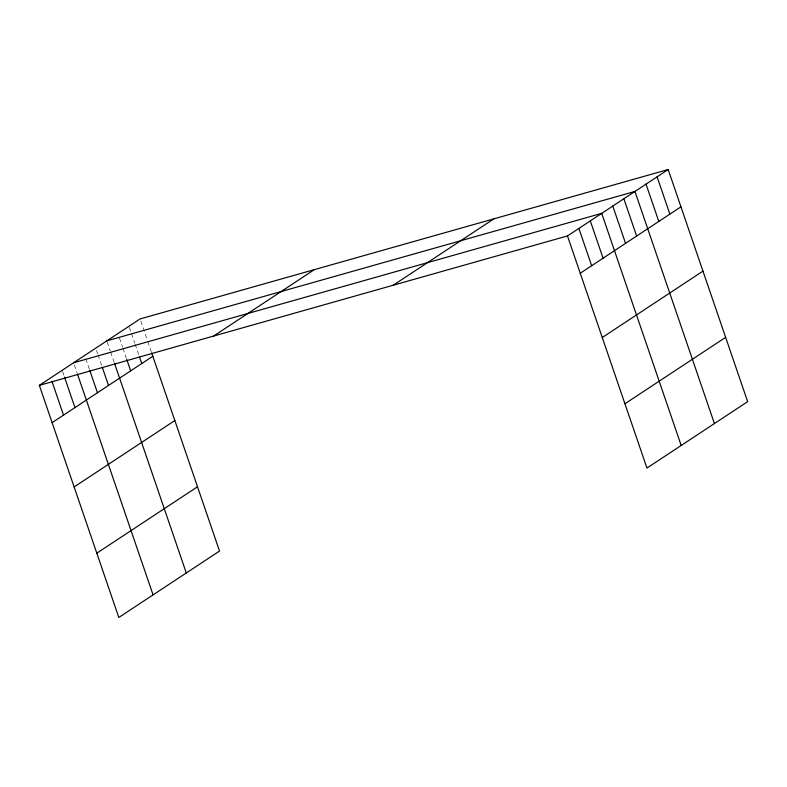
<?xml version="1.0" encoding="UTF-8"?>
<svg xmlns="http://www.w3.org/2000/svg" width="787" height="787" viewBox="0 0 787 787"><rect width="100%" height="100%" fill="white"/><g stroke="black" fill="none" stroke-linecap="round" stroke-linejoin="round"><path stroke-width="0.59" stroke-dasharray="3.94 2.95" d="M140.834 321.204L147.415 340.427M147.799 341.558L151.281 351.73M129.363 327.382L134.784 343.211M135.167 344.332L139.043 355.635M119.447 338.076L122.546 347.116M122.929 348.248L126.805 359.551M107.209 341.991L110.308 351.032M110.692 352.163L114.174 362.335M96.516 350.422L97.677 353.816M98.07 354.947L101.936 366.25M85.832 358.862L89.315 369.034M74.362 365.03L77.077 372.949M62.567 371.434L64.111 375.95"/><path stroke-width="1.18" d="M151.665 352.861L219.524 551.067L118.817 617.47L39.35 385.355L140.056 318.951L668.183 169.53L747.65 401.645L646.944 468.049L567.476 235.933L668.183 169.53M52.119 422.649L152.826 356.245M213.631 336.049L314.338 269.636M74.135 486.937L174.842 420.533M393.195 285.248L493.902 218.835M96.811 553.182L197.517 486.769M580.245 273.237L680.952 206.833M602.252 337.525L702.958 271.122M624.927 403.761L725.644 337.357M106.825 340.86L634.942 191.448L714.419 423.563M73.594 362.777L601.711 213.356L681.188 445.472M39.35 385.355L567.476 235.933M657.106 176.839L669.875 214.143M646.019 184.138L658.798 221.442M623.865 198.747L636.634 236.051M612.788 206.056L625.557 243.36M590.299 220.881L603.068 258.185M578.888 228.407L591.657 265.711M139.427 356.767L141.749 363.555M126.805 359.551L130.672 370.854M114.568 363.466L186.293 572.975M102.33 367.381L108.517 385.463M89.698 370.165L97.44 392.772M77.46 374.081L153.062 594.893M64.495 377.081L74.952 407.597M51.922 381.213L63.531 415.123"/></g></svg>
